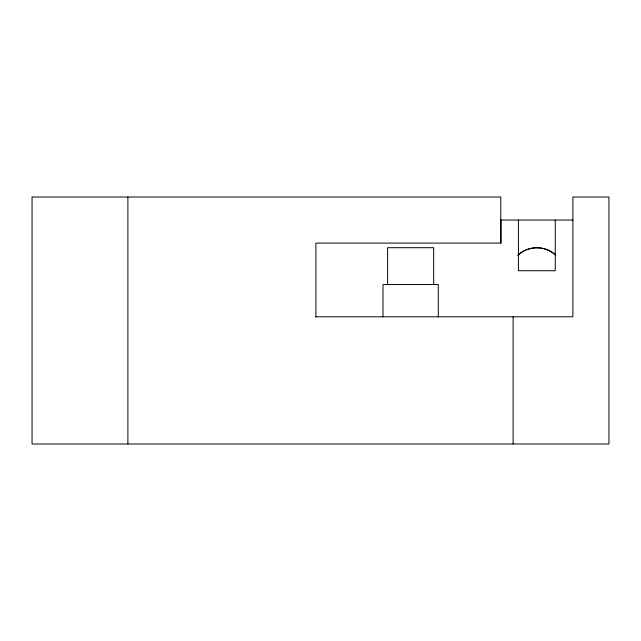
<?xml version="1.0" encoding="UTF-8"?>
<svg xmlns="http://www.w3.org/2000/svg" width="641" height="641" viewBox="0 0 641 641"><rect width="100%" height="100%" fill="white"/><g stroke="black" fill="none" stroke-linecap="round" stroke-linejoin="round"><path stroke-width="0.96" d="M518 255.246C528.104 245.415 545.571 245.415 555.675 255.246M500.781 220.047L572.894 220.047M315.492 316.814L572.894 316.814L572.894 197.011L608.95 197.011L608.95 443.989L32.05 443.989L32.05 197.011L500.781 197.011L500.781 243.091M555.266 220.047L555.266 270.734L518.409 270.734L518.409 220.047M513.104 316.814L513.104 443.989M500.966 220.047L500.966 243.091L315.893 243.091L315.893 316.814M438.284 316.814L438.284 284.556L382.998 284.556L382.998 316.814M433.677 284.556L433.677 247.698L387.605 247.698L387.605 284.556M127.896 197.011L127.896 443.989M517.936 255.166A27.643 27.643 0 0 1 555.739 255.166"/></g></svg>
